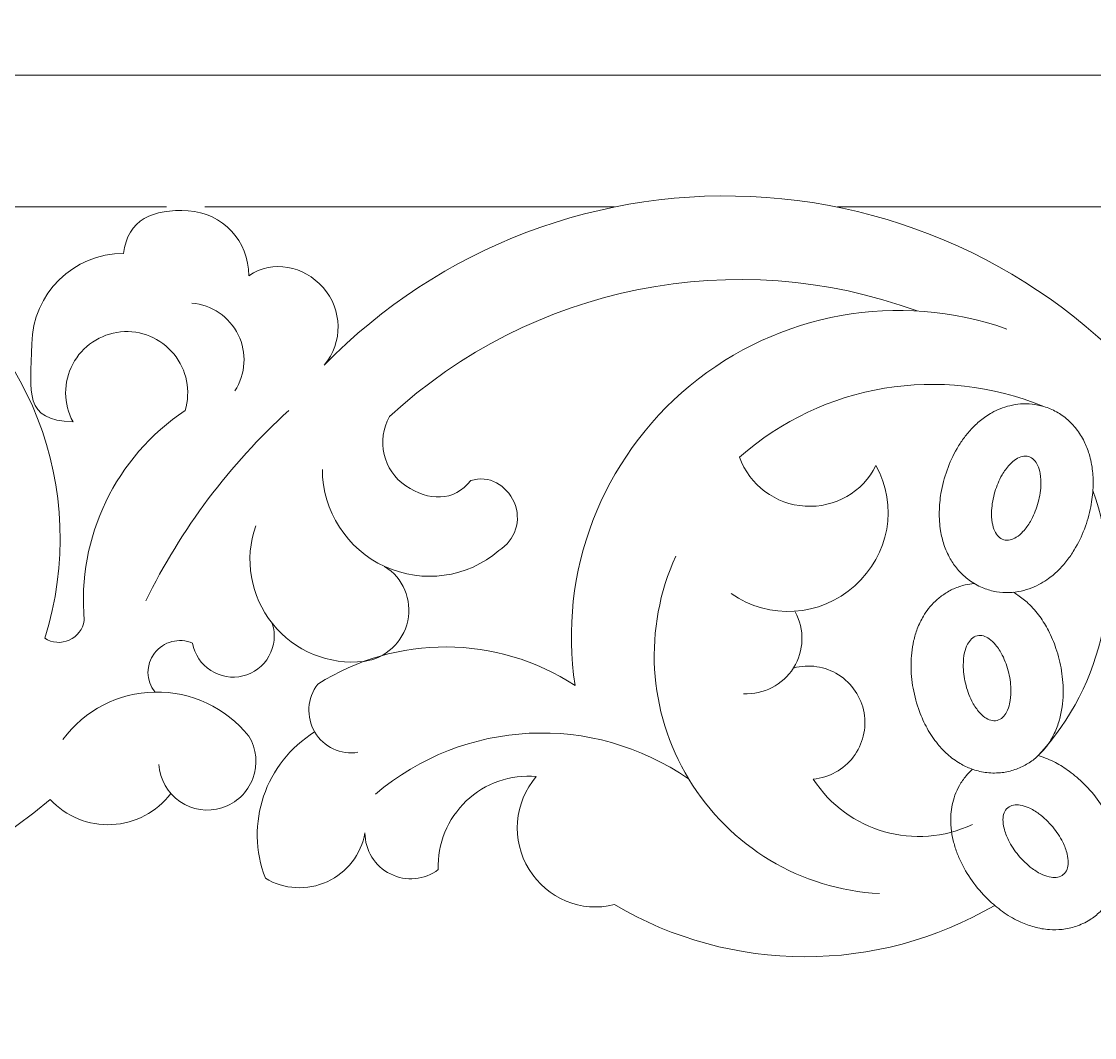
# Model space of a CAD drawing. Header units: millimetres. Extents: x 5151 to 5396, y 1629 to 1892.
# Drawn here: x 5303 to 5331.88, y 1837.13 to 1864.47 of the extents above; entities that cross this region are included whole.
import ezdxf

# ---------------------------------------------------------------- set-up
doc = ezdxf.new("R2010")
doc.units = ezdxf.units.MM
doc.header["$MEASUREMENT"] = 0
doc.layers.add('SITARA ALL', color=18, linetype='Continuous', true_color=0x000000)

msp = doc.modelspace()

# ---------------------------------------------------------------- linework, layer by layer
at = {"layer": 'SITARA ALL', "lineweight": 9}
for points, knots in [([(5151.918, 1891.909), (5151.918, 1891.909), (5395.918, 1891.909), (5395.918, 1891.909), (5395.918, 1891.909), (5395.918, 1769.909), (5395.918, 1769.909), (5395.918, 1769.909), (5151.918, 1769.909), (5151.918, 1769.909), (5151.918, 1769.909), (5151.918, 1891.909), (5151.918, 1891.909)], [0, 0, 0, 0, 0.25, 0.25, 0.25, 0.5, 0.5, 0.5, 0.75, 0.75, 0.75, 1, 1, 1, 1]), ([(5303.622, 1847.874), (5304.89, 1851.86), (5303.2, 1856.19), (5299.567, 1858.262), (5295.934, 1860.335), (5291.508, 1859.762), (5288.722, 1856.642)], [0, 0, 0, 0, 0.333333, 0.333333, 0.333333, 1, 1, 1, 1]), ([(5334.193, 1853.545), (5331.572, 1857.15), (5327.494, 1859.416), (5323.048, 1859.736), (5318.601, 1860.056), (5314.259, 1858.417), (5311.149, 1855.224)], [0, 0, 0, 0, 0.333333, 0.333333, 0.333333, 1, 1, 1, 1]), ([(5309.116, 1857.63), (5309.124, 1858.555), (5308.404, 1859.324), (5307.481, 1859.377), (5306.557, 1859.43), (5305.845, 1859.147), (5305.747, 1858.227)], [0, 0, 0, 0, 0.333333, 0.333333, 0.333333, 1, 1, 1, 1]), ([(5305.747, 1858.227), (5304.398, 1858.23), (5303.297, 1857.148), (5303.275, 1855.8), (5303.253, 1854.451), (5303.037, 1853.741), (5304.385, 1853.699)], [0, 0, 0, 0, 0.333333, 0.333333, 0.333333, 1, 1, 1, 1]), ([(5311.149, 1855.224), (5311.656, 1855.832), (5311.641, 1856.72), (5311.115, 1857.311), (5310.589, 1857.902), (5309.779, 1858.063), (5309.116, 1857.63)], [0, 0, 0, 0, 0.333333, 0.333333, 0.333333, 1, 1, 1, 1]), ([(5329.525, 1856.194), (5326.611, 1857.218), (5323.373, 1856.64), (5320.993, 1854.671), (5318.613, 1852.701), (5317.436, 1849.658), (5317.898, 1846.604)], [0, 0, 0, 0, 0.333333, 0.333333, 0.333333, 1, 1, 1, 1]), ([(5308.741, 1854.529), (5309.035, 1854.983), (5309.069, 1855.557), (5308.83, 1856.042), (5308.591, 1856.527), (5308.12, 1856.85), (5307.582, 1856.893)], [0, 0, 0, 0, 0.333333, 0.333333, 0.333333, 1, 1, 1, 1]), ([(5307.401, 1854), (5307.562, 1854.527), (5307.448, 1855.099), (5307.098, 1855.524), (5306.749, 1855.95), (5306.214, 1856.172), (5305.667, 1856.117), (5305.119, 1856.061), (5304.635, 1855.735), (5304.378, 1855.249), (5304.121, 1854.762), (5304.122, 1854.183), (5304.385, 1853.699)], [0, 0, 0, 0, 0.2, 0.2, 0.2, 0.4, 0.4, 0.4, 0.6, 0.6, 0.6, 1, 1, 1, 1]), ([(5330.515, 1854.11), (5330.412, 1854.141), (5330.306, 1854.162), (5330.199, 1854.173), (5330.096, 1854.184), (5329.992, 1854.186), (5329.888, 1854.178), (5329.791, 1854.171), (5329.695, 1854.155), (5329.6, 1854.132), (5329.513, 1854.111), (5329.427, 1854.083), (5329.343, 1854.05), (5329.267, 1854.019), (5329.192, 1853.983), (5329.119, 1853.942), (5329.01, 1853.881), (5328.906, 1853.81), (5328.809, 1853.731), (5328.72, 1853.659), (5328.637, 1853.58), (5328.559, 1853.496), (5328.486, 1853.417), (5328.417, 1853.333), (5328.354, 1853.245), (5328.292, 1853.161), (5328.235, 1853.073), (5328.183, 1852.983), (5328.074, 1852.796), (5327.984, 1852.6), (5327.911, 1852.396), (5327.839, 1852.194), (5327.785, 1851.985), (5327.749, 1851.773), (5327.722, 1851.61), (5327.706, 1851.444), (5327.703, 1851.278), (5327.7, 1851.105), (5327.712, 1850.933), (5327.74, 1850.762), (5327.76, 1850.638), (5327.79, 1850.516), (5327.829, 1850.397), (5327.873, 1850.264), (5327.929, 1850.136), (5327.998, 1850.015), (5328.055, 1849.916), (5328.119, 1849.822), (5328.192, 1849.735), (5328.274, 1849.638), (5328.365, 1849.549), (5328.464, 1849.471), (5328.573, 1849.386), (5328.691, 1849.314), (5328.816, 1849.257), (5328.924, 1849.208), (5329.037, 1849.17), (5329.153, 1849.144), (5329.267, 1849.119), (5329.383, 1849.105), (5329.5, 1849.103), (5329.611, 1849.101), (5329.721, 1849.11), (5329.83, 1849.129), (5329.93, 1849.146), (5330.029, 1849.172), (5330.125, 1849.206), (5330.213, 1849.237), (5330.298, 1849.274), (5330.381, 1849.317), (5330.457, 1849.357), (5330.53, 1849.401), (5330.6, 1849.45), (5330.707, 1849.524), (5330.807, 1849.606), (5330.899, 1849.697), (5330.985, 1849.781), (5331.065, 1849.871), (5331.138, 1849.966), (5331.209, 1850.056), (5331.274, 1850.151), (5331.334, 1850.249), (5331.443, 1850.429), (5331.535, 1850.618), (5331.609, 1850.814), (5331.683, 1851.008), (5331.741, 1851.209), (5331.781, 1851.413), (5331.815, 1851.583), (5331.835, 1851.755), (5331.843, 1851.928), (5331.849, 1852.076), (5331.845, 1852.224), (5331.829, 1852.371), (5331.813, 1852.527), (5331.782, 1852.682), (5331.737, 1852.833), (5331.702, 1852.948), (5331.658, 1853.059), (5331.605, 1853.166), (5331.546, 1853.287), (5331.475, 1853.401), (5331.392, 1853.506), (5331.322, 1853.595), (5331.244, 1853.678), (5331.159, 1853.752), (5331.067, 1853.833), (5330.966, 1853.905), (5330.859, 1853.965), (5330.75, 1854.025), (5330.635, 1854.074), (5330.515, 1854.11)], [0, 0, 0, 0, 0.026316, 0.026316, 0.026316, 0.052632, 0.052632, 0.052632, 0.078947, 0.078947, 0.078947, 0.105263, 0.105263, 0.105263, 0.131579, 0.131579, 0.131579, 0.157895, 0.157895, 0.157895, 0.184211, 0.184211, 0.184211, 0.210526, 0.210526, 0.210526, 0.236842, 0.236842, 0.236842, 0.263158, 0.263158, 0.263158, 0.289474, 0.289474, 0.289474, 0.315789, 0.315789, 0.315789, 0.342105, 0.342105, 0.342105, 0.368421, 0.368421, 0.368421, 0.394737, 0.394737, 0.394737, 0.421053, 0.421053, 0.421053, 0.447368, 0.447368, 0.447368, 0.473684, 0.473684, 0.473684, 0.5, 0.5, 0.5, 0.526316, 0.526316, 0.526316, 0.552632, 0.552632, 0.552632, 0.578947, 0.578947, 0.578947, 0.605263, 0.605263, 0.605263, 0.631579, 0.631579, 0.631579, 0.657895, 0.657895, 0.657895, 0.684211, 0.684211, 0.684211, 0.710526, 0.710526, 0.710526, 0.736842, 0.736842, 0.736842, 0.763158, 0.763158, 0.763158, 0.789474, 0.789474, 0.789474, 0.815789, 0.815789, 0.815789, 0.842105, 0.842105, 0.842105, 0.868421, 0.868421, 0.868421, 0.894737, 0.894737, 0.894737, 0.921053, 0.921053, 0.921053, 0.947368, 0.947368, 0.947368, 1, 1, 1, 1]), ([(5312.905, 1853.839), (5312.541, 1853.2), (5312.731, 1852.388), (5313.341, 1851.976), (5313.951, 1851.564), (5314.636, 1851.541), (5315.093, 1852.118)], [0, 0, 0, 0, 0.333333, 0.333333, 0.333333, 1, 1, 1, 1]), ([(5322.324, 1852.747), (5322.597, 1851.993), (5323.294, 1851.474), (5324.095, 1851.428), (5324.896, 1851.382), (5325.641, 1851.805), (5325.999, 1852.523)], [0, 0, 0, 0, 0.333333, 0.333333, 0.333333, 1, 1, 1, 1]), ([(5330.111, 1852.763), (5330.054, 1852.779), (5329.995, 1852.781), (5329.938, 1852.767), (5329.879, 1852.753), (5329.824, 1852.729), (5329.773, 1852.696), (5329.707, 1852.652), (5329.646, 1852.601), (5329.592, 1852.542), (5329.516, 1852.458), (5329.45, 1852.366), (5329.394, 1852.268), (5329.312, 1852.125), (5329.248, 1851.973), (5329.201, 1851.815), (5329.151, 1851.651), (5329.121, 1851.483), (5329.111, 1851.312), (5329.105, 1851.201), (5329.111, 1851.09), (5329.129, 1850.981), (5329.142, 1850.903), (5329.165, 1850.827), (5329.197, 1850.756), (5329.222, 1850.701), (5329.256, 1850.652), (5329.297, 1850.609), (5329.336, 1850.569), (5329.384, 1850.539), (5329.438, 1850.522), (5329.494, 1850.506), (5329.554, 1850.505), (5329.61, 1850.519), (5329.669, 1850.533), (5329.725, 1850.557), (5329.775, 1850.59), (5329.842, 1850.633), (5329.903, 1850.685), (5329.956, 1850.744), (5330.032, 1850.828), (5330.099, 1850.919), (5330.154, 1851.018), (5330.236, 1851.161), (5330.301, 1851.313), (5330.348, 1851.471), (5330.397, 1851.634), (5330.427, 1851.803), (5330.437, 1851.974), (5330.443, 1852.085), (5330.437, 1852.196), (5330.419, 1852.305), (5330.406, 1852.383), (5330.383, 1852.458), (5330.351, 1852.53), (5330.326, 1852.584), (5330.293, 1852.634), (5330.251, 1852.677), (5330.212, 1852.717), (5330.164, 1852.747), (5330.111, 1852.763)], [0, 0, 0, 0, 0.05, 0.05, 0.05, 0.1, 0.1, 0.1, 0.15, 0.15, 0.15, 0.2, 0.2, 0.2, 0.25, 0.25, 0.25, 0.3, 0.3, 0.3, 0.35, 0.35, 0.35, 0.4, 0.4, 0.4, 0.45, 0.45, 0.45, 0.5, 0.5, 0.5, 0.55, 0.55, 0.55, 0.6, 0.6, 0.6, 0.65, 0.65, 0.65, 0.7, 0.7, 0.7, 0.75, 0.75, 0.75, 0.8, 0.8, 0.8, 0.85, 0.85, 0.85, 0.9, 0.9, 0.9, 0.95, 0.95, 0.95, 1, 1, 1, 1]), ([(5311.096, 1852.419), (5311.098, 1851.293), (5311.757, 1850.272), (5312.781, 1849.804), (5313.806, 1849.337), (5314.995, 1849.498), (5315.847, 1850.235)], [0, 0, 0, 0, 0.333333, 0.333333, 0.333333, 1, 1, 1, 1]), ([(5322.099, 1849.076), (5323.122, 1848.364), (5324.501, 1848.451), (5325.426, 1849.287), (5326.351, 1850.124), (5326.606, 1851.433), (5325.999, 1852.523)], [0, 0, 0, 0, 0.333333, 0.333333, 0.333333, 1, 1, 1, 1]), ([(5315.847, 1850.235), (5316.292, 1850.501), (5316.468, 1851.058), (5316.258, 1851.532), (5316.048, 1852.006), (5315.589, 1852.268), (5315.093, 1852.118)], [0, 0, 0, 0, 0.333333, 0.333333, 0.333333, 1, 1, 1, 1]), ([(5273.96, 1850.991), (5276.255, 1845.363), (5281.099, 1841.169), (5286.996, 1839.702), (5292.894, 1838.234), (5299.104, 1839.64), (5303.769, 1843.535)], [0, 0, 0, 0, 0.333333, 0.333333, 0.333333, 1, 1, 1, 1]), ([(5309.303, 1850.9), (5308.989, 1850.003), (5309.16, 1849.008), (5309.755, 1848.267), (5310.349, 1847.525), (5311.275, 1847.142), (5312.218, 1847.253)], [0, 0, 0, 0, 0.333333, 0.333333, 0.333333, 1, 1, 1, 1]), ([(5320.612, 1850.083), (5319.727, 1848.15), (5319.857, 1845.904), (5320.959, 1844.086), (5322.06, 1842.268), (5323.973, 1841.114), (5326.096, 1841.004)], [0, 0, 0, 0, 0.333333, 0.333333, 0.333333, 1, 1, 1, 1]), ([(5312.218, 1847.253), (5312.801, 1847.33), (5313.272, 1847.765), (5313.393, 1848.34), (5313.515, 1848.915), (5313.273, 1849.497), (5312.771, 1849.803)], [0, 0, 0, 0, 0.333333, 0.333333, 0.333333, 1, 1, 1, 1]), ([(5328.403, 1849.31), (5328.298, 1849.285), (5328.196, 1849.251), (5328.097, 1849.207), (5328.002, 1849.165), (5327.911, 1849.115), (5327.826, 1849.056), (5327.745, 1849.002), (5327.669, 1848.94), (5327.599, 1848.873), (5327.533, 1848.811), (5327.473, 1848.745), (5327.417, 1848.674), (5327.366, 1848.609), (5327.319, 1848.54), (5327.276, 1848.469), (5327.212, 1848.361), (5327.157, 1848.248), (5327.112, 1848.131), (5327.071, 1848.024), (5327.038, 1847.914), (5327.013, 1847.803), (5326.989, 1847.697), (5326.971, 1847.591), (5326.96, 1847.483), (5326.949, 1847.379), (5326.943, 1847.275), (5326.942, 1847.171), (5326.942, 1846.955), (5326.961, 1846.739), (5327, 1846.527), (5327.038, 1846.315), (5327.095, 1846.107), (5327.169, 1845.906), (5327.227, 1845.75), (5327.296, 1845.599), (5327.376, 1845.453), (5327.459, 1845.302), (5327.556, 1845.158), (5327.665, 1845.024), (5327.744, 1844.927), (5327.831, 1844.836), (5327.925, 1844.752), (5328.028, 1844.659), (5328.141, 1844.576), (5328.261, 1844.505), (5328.359, 1844.448), (5328.462, 1844.399), (5328.569, 1844.359), (5328.688, 1844.315), (5328.811, 1844.284), (5328.936, 1844.266), (5329.073, 1844.246), (5329.211, 1844.243), (5329.348, 1844.256), (5329.467, 1844.267), (5329.583, 1844.29), (5329.696, 1844.326), (5329.808, 1844.36), (5329.916, 1844.406), (5330.018, 1844.463), (5330.115, 1844.516), (5330.206, 1844.579), (5330.291, 1844.65), (5330.369, 1844.715), (5330.442, 1844.786), (5330.508, 1844.863), (5330.569, 1844.934), (5330.625, 1845.009), (5330.675, 1845.087), (5330.721, 1845.159), (5330.762, 1845.234), (5330.799, 1845.312), (5330.855, 1845.429), (5330.9, 1845.55), (5330.935, 1845.675), (5330.967, 1845.791), (5330.992, 1845.908), (5331.009, 1846.027), (5331.024, 1846.141), (5331.034, 1846.256), (5331.037, 1846.371), (5331.041, 1846.58), (5331.027, 1846.79), (5330.994, 1846.997), (5330.961, 1847.203), (5330.911, 1847.405), (5330.844, 1847.602), (5330.789, 1847.766), (5330.721, 1847.926), (5330.641, 1848.08), (5330.573, 1848.211), (5330.496, 1848.337), (5330.409, 1848.457), (5330.317, 1848.585), (5330.213, 1848.703), (5330.098, 1848.812), (5330.011, 1848.894), (5329.918, 1848.968), (5329.819, 1849.035), (5329.779, 1849.062), (5329.738, 1849.087), (5329.696, 1849.111)], [0, 0, 0, 0, 0.028571, 0.028571, 0.028571, 0.057143, 0.057143, 0.057143, 0.085714, 0.085714, 0.085714, 0.114286, 0.114286, 0.114286, 0.142857, 0.142857, 0.142857, 0.171429, 0.171429, 0.171429, 0.2, 0.2, 0.2, 0.228571, 0.228571, 0.228571, 0.257143, 0.257143, 0.257143, 0.285714, 0.285714, 0.285714, 0.314286, 0.314286, 0.314286, 0.342857, 0.342857, 0.342857, 0.371429, 0.371429, 0.371429, 0.4, 0.4, 0.4, 0.428571, 0.428571, 0.428571, 0.457143, 0.457143, 0.457143, 0.485714, 0.485714, 0.485714, 0.514286, 0.514286, 0.514286, 0.542857, 0.542857, 0.542857, 0.571429, 0.571429, 0.571429, 0.6, 0.6, 0.6, 0.628571, 0.628571, 0.628571, 0.657143, 0.657143, 0.657143, 0.685714, 0.685714, 0.685714, 0.714286, 0.714286, 0.714286, 0.742857, 0.742857, 0.742857, 0.771429, 0.771429, 0.771429, 0.8, 0.8, 0.8, 0.828571, 0.828571, 0.828571, 0.857143, 0.857143, 0.857143, 0.885714, 0.885714, 0.885714, 0.914286, 0.914286, 0.914286, 0.942857, 0.942857, 0.942857, 1, 1, 1, 1]), ([(5322.434, 1846.382), (5322.975, 1846.352), (5323.491, 1846.618), (5323.779, 1847.077), (5324.067, 1847.537), (5324.085, 1848.111), (5323.822, 1848.585)], [0, 0, 0, 0, 0.333333, 0.333333, 0.333333, 1, 1, 1, 1]), ([(5303.622, 1847.874), (5303.82, 1847.747), (5304.07, 1847.728), (5304.285, 1847.825), (5304.5, 1847.922), (5304.651, 1848.119), (5304.687, 1848.352)], [0, 0, 0, 0, 0.333333, 0.333333, 0.333333, 1, 1, 1, 1]), ([(5307.603, 1847.741), (5307.658, 1847.44), (5307.834, 1847.174), (5308.091, 1847.007), (5308.348, 1846.841), (5308.66, 1846.787), (5308.958, 1846.861), (5309.255, 1846.934), (5309.509, 1847.127), (5309.659, 1847.394), (5309.809, 1847.661), (5309.842, 1847.976), (5309.75, 1848.268)], [0, 0, 0, 0, 0.2, 0.2, 0.2, 0.4, 0.4, 0.4, 0.6, 0.6, 0.6, 1, 1, 1, 1]), ([(5307.603, 1847.741), (5307.241, 1847.899), (5306.818, 1847.788), (5306.58, 1847.474), (5306.342, 1847.159), (5306.339, 1846.736), (5306.589, 1846.43)], [0, 0, 0, 0, 0.333333, 0.333333, 0.333333, 1, 1, 1, 1]), ([(5328.723, 1847.941), (5328.666, 1847.927), (5328.614, 1847.898), (5328.572, 1847.858), (5328.528, 1847.816), (5328.492, 1847.768), (5328.464, 1847.714), (5328.428, 1847.643), (5328.401, 1847.568), (5328.384, 1847.49), (5328.36, 1847.38), (5328.348, 1847.267), (5328.349, 1847.154), (5328.349, 1846.989), (5328.369, 1846.825), (5328.407, 1846.665), (5328.445, 1846.498), (5328.504, 1846.337), (5328.58, 1846.184), (5328.63, 1846.085), (5328.691, 1845.992), (5328.761, 1845.906), (5328.811, 1845.845), (5328.868, 1845.791), (5328.932, 1845.745), (5328.98, 1845.71), (5329.034, 1845.684), (5329.091, 1845.667), (5329.145, 1845.652), (5329.202, 1845.65), (5329.257, 1845.662), (5329.313, 1845.676), (5329.366, 1845.705), (5329.408, 1845.745), (5329.452, 1845.787), (5329.488, 1845.835), (5329.515, 1845.889), (5329.552, 1845.96), (5329.579, 1846.035), (5329.596, 1846.113), (5329.62, 1846.223), (5329.632, 1846.336), (5329.631, 1846.449), (5329.63, 1846.614), (5329.611, 1846.778), (5329.573, 1846.938), (5329.535, 1847.105), (5329.476, 1847.266), (5329.4, 1847.419), (5329.35, 1847.518), (5329.289, 1847.611), (5329.219, 1847.697), (5329.169, 1847.758), (5329.112, 1847.812), (5329.048, 1847.858), (5329, 1847.893), (5328.946, 1847.919), (5328.889, 1847.936), (5328.835, 1847.951), (5328.778, 1847.953), (5328.723, 1847.941)], [0, 0, 0, 0, 0.05, 0.05, 0.05, 0.1, 0.1, 0.1, 0.15, 0.15, 0.15, 0.2, 0.2, 0.2, 0.25, 0.25, 0.25, 0.3, 0.3, 0.3, 0.35, 0.35, 0.35, 0.4, 0.4, 0.4, 0.45, 0.45, 0.45, 0.5, 0.5, 0.5, 0.55, 0.55, 0.55, 0.6, 0.6, 0.6, 0.65, 0.65, 0.65, 0.7, 0.7, 0.7, 0.75, 0.75, 0.75, 0.8, 0.8, 0.8, 0.85, 0.85, 0.85, 0.9, 0.9, 0.9, 0.95, 0.95, 0.95, 1, 1, 1, 1]), ([(5324.312, 1844.084), (5324.739, 1844.122), (5325.129, 1844.338), (5325.388, 1844.678), (5325.648, 1845.018), (5325.753, 1845.449), (5325.677, 1845.87), (5325.602, 1846.291), (5325.353, 1846.661), (5324.991, 1846.89), (5324.63, 1847.119), (5324.191, 1847.186), (5323.778, 1847.074)], [0, 0, 0, 0, 0.2, 0.2, 0.2, 0.4, 0.4, 0.4, 0.6, 0.6, 0.6, 1, 1, 1, 1]), ([(5310.974, 1846.638), (5310.685, 1846.266), (5310.653, 1845.755), (5310.894, 1845.35), (5311.135, 1844.946), (5311.591, 1844.729), (5312.055, 1844.806)], [0, 0, 0, 0, 0.333333, 0.333333, 0.333333, 1, 1, 1, 1]), ([(5309.114, 1845.242), (5308.502, 1846.009), (5307.567, 1846.448), (5306.585, 1846.428), (5305.604, 1846.409), (5304.692, 1845.939), (5304.11, 1845.148)], [0, 0, 0, 0, 0.333333, 0.333333, 0.333333, 1, 1, 1, 1]), ([(5306.698, 1844.479), (5306.722, 1844.077), (5306.931, 1843.708), (5307.263, 1843.48), (5307.595, 1843.252), (5308.011, 1843.19), (5308.395, 1843.311), (5308.779, 1843.433), (5309.086, 1843.725), (5309.226, 1844.103), (5309.366, 1844.481), (5309.326, 1844.899), (5309.114, 1845.242)], [0, 0, 0, 0, 0.2, 0.2, 0.2, 0.4, 0.4, 0.4, 0.6, 0.6, 0.6, 1, 1, 1, 1]), ([(5328.595, 1844.35), (5328.533, 1844.294), (5328.476, 1844.234), (5328.423, 1844.17), (5328.357, 1844.09), (5328.298, 1844.004), (5328.247, 1843.913), (5328.199, 1843.828), (5328.159, 1843.74), (5328.125, 1843.648), (5328.095, 1843.564), (5328.07, 1843.477), (5328.052, 1843.389), (5328.035, 1843.308), (5328.024, 1843.225), (5328.017, 1843.143), (5328.008, 1843.018), (5328.009, 1842.892), (5328.021, 1842.767), (5328.033, 1842.653), (5328.052, 1842.54), (5328.079, 1842.429), (5328.105, 1842.324), (5328.136, 1842.221), (5328.174, 1842.119), (5328.21, 1842.022), (5328.252, 1841.926), (5328.298, 1841.832), (5328.394, 1841.638), (5328.507, 1841.454), (5328.637, 1841.281), (5328.765, 1841.109), (5328.909, 1840.948), (5329.066, 1840.801), (5329.187, 1840.687), (5329.316, 1840.583), (5329.453, 1840.488), (5329.594, 1840.39), (5329.745, 1840.305), (5329.902, 1840.233), (5330.017, 1840.182), (5330.135, 1840.139), (5330.256, 1840.106), (5330.391, 1840.069), (5330.528, 1840.045), (5330.668, 1840.035), (5330.781, 1840.027), (5330.895, 1840.029), (5331.008, 1840.042), (5331.134, 1840.055), (5331.258, 1840.082), (5331.379, 1840.122), (5331.51, 1840.165), (5331.635, 1840.224), (5331.752, 1840.297), (5331.853, 1840.36), (5331.946, 1840.433), (5332.032, 1840.515), (5332.116, 1840.596), (5332.192, 1840.685), (5332.259, 1840.781), (5332.321, 1840.872), (5332.375, 1840.969), (5332.42, 1841.07), (5332.461, 1841.163), (5332.494, 1841.26), (5332.519, 1841.358), (5332.542, 1841.448), (5332.558, 1841.54), (5332.568, 1841.633), (5332.577, 1841.718), (5332.58, 1841.804), (5332.579, 1841.889), (5332.576, 1842.019), (5332.563, 1842.148), (5332.538, 1842.275), (5332.516, 1842.393), (5332.485, 1842.509), (5332.447, 1842.623), (5332.41, 1842.732), (5332.368, 1842.839), (5332.319, 1842.943), (5332.23, 1843.133), (5332.123, 1843.314), (5332.001, 1843.484), (5331.88, 1843.654), (5331.745, 1843.813), (5331.597, 1843.959), (5331.474, 1844.081), (5331.342, 1844.194), (5331.202, 1844.296), (5331.083, 1844.383), (5330.957, 1844.461), (5330.827, 1844.53), (5330.687, 1844.603), (5330.541, 1844.663), (5330.39, 1844.709), (5330.39, 1844.709), (5330.366, 1844.716), (5330.366, 1844.716)], [0, 0, 0, 0, 0.029412, 0.029412, 0.029412, 0.058824, 0.058824, 0.058824, 0.088235, 0.088235, 0.088235, 0.117647, 0.117647, 0.117647, 0.147059, 0.147059, 0.147059, 0.176471, 0.176471, 0.176471, 0.205882, 0.205882, 0.205882, 0.235294, 0.235294, 0.235294, 0.264706, 0.264706, 0.264706, 0.294118, 0.294118, 0.294118, 0.323529, 0.323529, 0.323529, 0.352941, 0.352941, 0.352941, 0.382353, 0.382353, 0.382353, 0.411765, 0.411765, 0.411765, 0.441176, 0.441176, 0.441176, 0.470588, 0.470588, 0.470588, 0.5, 0.5, 0.5, 0.529412, 0.529412, 0.529412, 0.558824, 0.558824, 0.558824, 0.588235, 0.588235, 0.588235, 0.617647, 0.617647, 0.617647, 0.647059, 0.647059, 0.647059, 0.676471, 0.676471, 0.676471, 0.705882, 0.705882, 0.705882, 0.735294, 0.735294, 0.735294, 0.764706, 0.764706, 0.764706, 0.794118, 0.794118, 0.794118, 0.823529, 0.823529, 0.823529, 0.852941, 0.852941, 0.852941, 0.882353, 0.882353, 0.882353, 0.911765, 0.911765, 0.911765, 0.941176, 0.941176, 0.941176, 1, 1, 1, 1]), ([(5316.856, 1844.155), (5316.162, 1844.216), (5315.476, 1843.976), (5314.972, 1843.496), (5314.467, 1843.017), (5314.193, 1842.348), (5314.218, 1841.652)], [0, 0, 0, 0, 0.333333, 0.333333, 0.333333, 1, 1, 1, 1]), ([(5316.856, 1844.155), (5316.254, 1843.453), (5316.176, 1842.443), (5316.662, 1841.656), (5317.149, 1840.87), (5318.062, 1840.483), (5318.959, 1840.707)], [0, 0, 0, 0, 0.333333, 0.333333, 0.333333, 1, 1, 1, 1]), ([(5303.769, 1843.535), (5304.196, 1843.075), (5304.806, 1842.827), (5305.433, 1842.859), (5306.061, 1842.891), (5306.64, 1843.196), (5307.018, 1843.697)], [0, 0, 0, 0, 0.333333, 0.333333, 0.333333, 1, 1, 1, 1]), ([(5329.548, 1843.316), (5329.504, 1843.278), (5329.469, 1843.229), (5329.449, 1843.174), (5329.429, 1843.117), (5329.418, 1843.057), (5329.418, 1842.997), (5329.417, 1842.918), (5329.426, 1842.838), (5329.446, 1842.761), (5329.473, 1842.652), (5329.513, 1842.545), (5329.564, 1842.444), (5329.638, 1842.297), (5329.729, 1842.159), (5329.834, 1842.033), (5329.943, 1841.901), (5330.067, 1841.783), (5330.204, 1841.68), (5330.293, 1841.613), (5330.388, 1841.557), (5330.49, 1841.511), (5330.561, 1841.479), (5330.637, 1841.456), (5330.714, 1841.444), (5330.773, 1841.434), (5330.833, 1841.435), (5330.892, 1841.445), (5330.947, 1841.456), (5330.998, 1841.479), (5331.042, 1841.515), (5331.087, 1841.553), (5331.121, 1841.602), (5331.141, 1841.657), (5331.161, 1841.713), (5331.172, 1841.773), (5331.172, 1841.833), (5331.173, 1841.913), (5331.164, 1841.992), (5331.144, 1842.069), (5331.117, 1842.179), (5331.077, 1842.285), (5331.026, 1842.386), (5330.952, 1842.533), (5330.861, 1842.671), (5330.756, 1842.797), (5330.647, 1842.929), (5330.523, 1843.048), (5330.386, 1843.15), (5330.298, 1843.217), (5330.202, 1843.273), (5330.1, 1843.319), (5330.029, 1843.351), (5329.953, 1843.374), (5329.876, 1843.387), (5329.817, 1843.396), (5329.757, 1843.396), (5329.698, 1843.385), (5329.643, 1843.375), (5329.592, 1843.351), (5329.548, 1843.316)], [0, 0, 0, 0, 0.05, 0.05, 0.05, 0.1, 0.1, 0.1, 0.15, 0.15, 0.15, 0.2, 0.2, 0.2, 0.25, 0.25, 0.25, 0.3, 0.3, 0.3, 0.35, 0.35, 0.35, 0.4, 0.4, 0.4, 0.45, 0.45, 0.45, 0.5, 0.5, 0.5, 0.55, 0.55, 0.55, 0.6, 0.6, 0.6, 0.65, 0.65, 0.65, 0.7, 0.7, 0.7, 0.75, 0.75, 0.75, 0.8, 0.8, 0.8, 0.85, 0.85, 0.85, 0.9, 0.9, 0.9, 0.95, 0.95, 0.95, 1, 1, 1, 1]), ([(5309.562, 1841.417), (5310.067, 1841.114), (5310.69, 1841.079), (5311.226, 1841.324), (5311.762, 1841.569), (5312.142, 1842.058), (5312.243, 1842.638)], [0, 0, 0, 0, 0.333333, 0.333333, 0.333333, 1, 1, 1, 1]), ([(5312.243, 1842.638), (5312.242, 1842.17), (5312.508, 1841.741), (5312.928, 1841.532), (5313.348, 1841.324), (5313.845, 1841.368), (5314.218, 1841.652)], [0, 0, 0, 0, 0.333333, 0.333333, 0.333333, 1, 1, 1, 1])]:
    msp.add_open_spline(points, degree=3, knots=knots, dxfattribs=at)
for points in [[(5153.918, 1863.021), (5153.918, 1863.021), (5353.918, 1863.021), (5353.918, 1863.021)], [(5306.903, 1859.48), (5306.903, 1859.48), (5295.916, 1859.48), (5295.916, 1859.48)], [(5318.963, 1859.48), (5318.963, 1859.48), (5307.931, 1859.48), (5307.931, 1859.48)], [(5336.979, 1859.48), (5336.979, 1859.48), (5324.963, 1859.48), (5324.963, 1859.48)], [(5327.111, 1856.681), (5322.215, 1858.471), (5316.734, 1857.376), (5312.905, 1853.839)], [(5330.515, 1854.11), (5327.747, 1855.252), (5324.572, 1854.726), (5322.324, 1852.747)], [(5307.401, 1854), (5305.53, 1852.755), (5304.489, 1850.591), (5304.687, 1848.352)], [(5310.191, 1854), (5308.596, 1852.553), (5307.291, 1850.815), (5306.346, 1848.879)], [(5330.366, 1844.716), (5332.148, 1846.634), (5332.717, 1849.382), (5331.838, 1851.849)], [(5328.642, 1849.348), (5328.562, 1849.341), (5328.482, 1849.328), (5328.403, 1849.31)], [(5317.898, 1846.604), (5315.795, 1847.974), (5313.089, 1847.988), (5310.974, 1846.638)], [(5320.95, 1844.091), (5318.371, 1845.878), (5314.917, 1845.711), (5312.526, 1843.679)], [(5310.889, 1845.353), (5309.558, 1844.529), (5309, 1842.878), (5309.562, 1841.417)], [(5324.312, 1844.084), (5325.234, 1842.662), (5327.063, 1842.14), (5328.595, 1842.864)], [(5318.959, 1840.707), (5322.116, 1838.845), (5326.03, 1838.836), (5329.194, 1840.687)]]:
    msp.add_open_spline(points, degree=3, dxfattribs=at)

doc.saveas('drawing.dxf')
